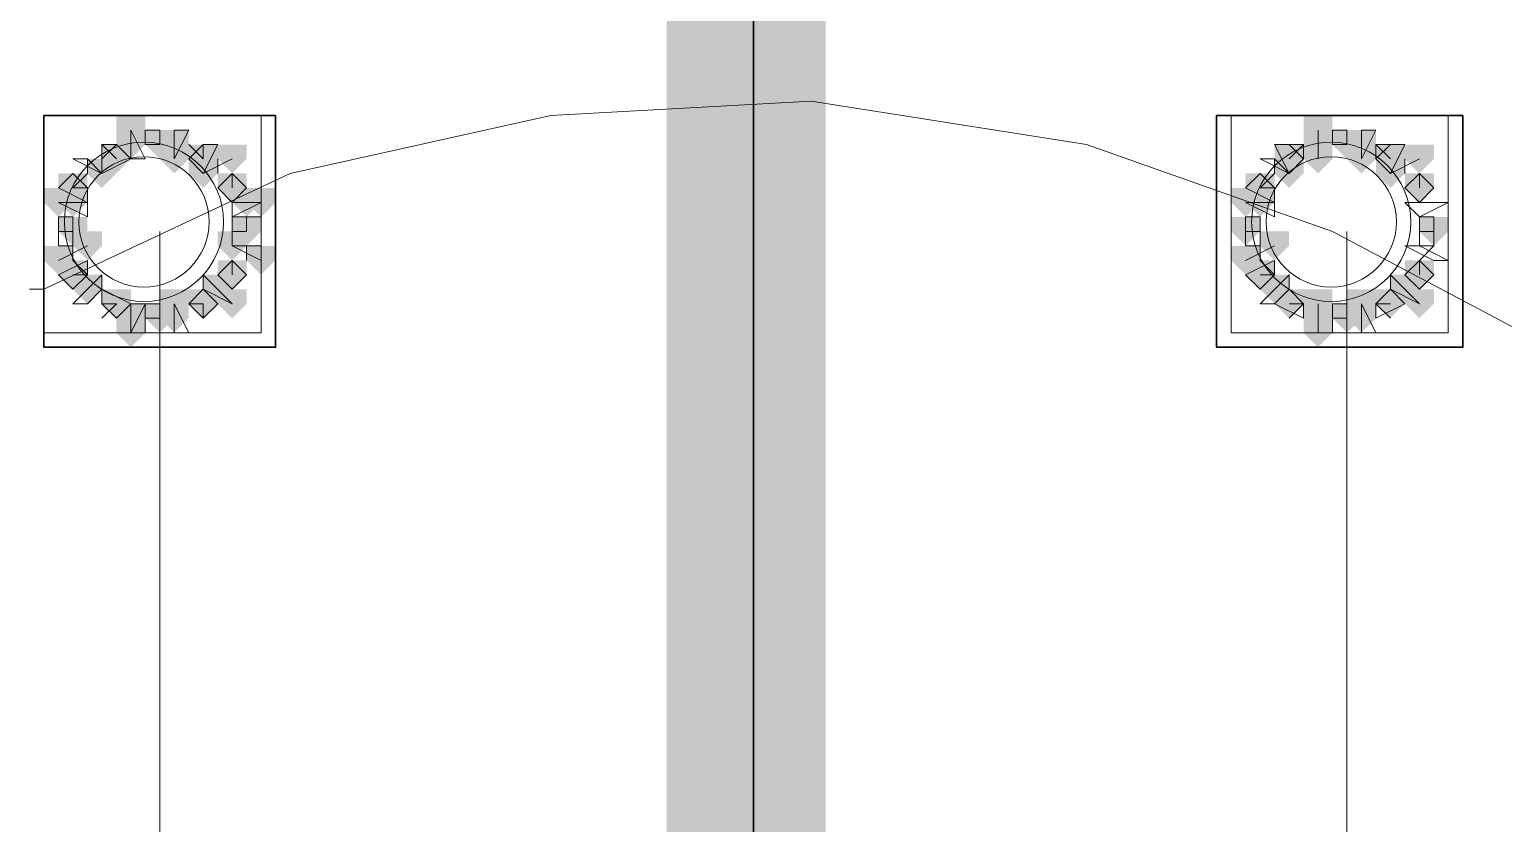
# Model space of a CAD drawing. Header units: millimetres. Extents: x 2315 to 4619, y 1334 to 1897.
# Drawn here: x 3735 to 3741.22, y 1544.63 to 1547.98 of the extents above; entities that cross this region are included whole.
import ezdxf

# ---------------------------------------------------------------- set-up
doc = ezdxf.new("R2010")
doc.units = ezdxf.units.MM
for name, color, linetype, true_color in [('PDF_10', 7, 'Continuous', 0x00b85c), ('PDF_AXIS', 7, 'Continuous', 0x00b85c), ('PDF_柱构件', 7, 'Continuous', 0x00b85c), ('PDF_转运站初步方案', 7, 'Continuous', 0x00b85c)]:
    doc.layers.add(name, color=color, linetype=linetype, true_color=true_color)
doc.layers.add('PDF_中心线层', color=1, linetype='Continuous')
doc.layers.add('PDF_粗实线层', color=7, linetype='Continuous')

msp = doc.modelspace()

# ---------------------------------------------------------------- hatches: boundary and pattern name
at = {"layer": 'PDF_10', "transparency": 33554559}
for points in [[(3735.5478, 1547.5601), (3735.4867, 1547.5601), (3735.4867, 1547.499), (3735.5478, 1547.4379), (3735.6089, 1547.499), (3735.6089, 1547.5601)], [(3735.5478, 1547.5601), (3735.4867, 1547.5601), (3735.4867, 1547.499), (3735.5478, 1547.4379), (3735.6089, 1547.499), (3735.6089, 1547.5601)], [(3740.5565, 1547.5601), (3740.4954, 1547.5601), (3740.4954, 1547.499), (3740.5565, 1547.4379), (3740.6175, 1547.499), (3740.6175, 1547.5601)], [(3740.5565, 1547.5601), (3740.4954, 1547.5601), (3740.4954, 1547.499), (3740.5565, 1547.4379), (3740.6175, 1547.499), (3740.6175, 1547.5601)], [(3735.3646, 1547.499), (3735.3035, 1547.499), (3735.3035, 1547.4379), (3735.3646, 1547.3768), (3735.4257, 1547.4379), (3735.4257, 1547.499)], [(3735.3646, 1547.499), (3735.3035, 1547.499), (3735.3035, 1547.4379), (3735.3646, 1547.3768), (3735.4257, 1547.4379), (3735.4257, 1547.499)], [(3735.7311, 1547.499), (3735.67, 1547.499), (3735.67, 1547.4379), (3735.7311, 1547.3768), (3735.7921, 1547.4379), (3735.7921, 1547.499)], [(3735.7311, 1547.499), (3735.67, 1547.499), (3735.67, 1547.4379), (3735.7311, 1547.3768), (3735.7921, 1547.4379), (3735.7921, 1547.499)], [(3740.3121, 1547.499), (3740.2511, 1547.499), (3740.2511, 1547.4379), (3740.3121, 1547.3768), (3740.3732, 1547.4379), (3740.3732, 1547.499)], [(3740.3121, 1547.499), (3740.2511, 1547.499), (3740.2511, 1547.4379), (3740.3121, 1547.3768), (3740.3732, 1547.4379), (3740.3732, 1547.499)], [(3740.7397, 1547.499), (3740.6786, 1547.499), (3740.6786, 1547.4379), (3740.7397, 1547.3768), (3740.8008, 1547.4379), (3740.8008, 1547.499)], [(3740.7397, 1547.499), (3740.6786, 1547.499), (3740.6786, 1547.4379), (3740.7397, 1547.3768), (3740.8008, 1547.4379), (3740.8008, 1547.499)], [(3735.1813, 1547.3768), (3735.1202, 1547.3768), (3735.1202, 1547.3157), (3735.1813, 1547.2547), (3735.2424, 1547.3157), (3735.2424, 1547.3768)], [(3735.1813, 1547.3768), (3735.1202, 1547.3768), (3735.1202, 1547.3157), (3735.1813, 1547.2547), (3735.2424, 1547.3157), (3735.2424, 1547.3768)], [(3735.8532, 1547.3768), (3735.7921, 1547.3768), (3735.7921, 1547.3157), (3735.8532, 1547.2547), (3735.9143, 1547.3157), (3735.9143, 1547.3768)], [(3735.8532, 1547.3768), (3735.7921, 1547.3768), (3735.7921, 1547.3157), (3735.8532, 1547.2547), (3735.9143, 1547.3157), (3735.9143, 1547.3768)], [(3735.8532, 1547.3768), (3735.7921, 1547.3768), (3735.7921, 1547.3157), (3735.8532, 1547.2547), (3735.9143, 1547.3157), (3735.9143, 1547.3768)], [(3740.19, 1547.3768), (3740.1289, 1547.3768), (3740.1289, 1547.3157), (3740.19, 1547.2547), (3740.2511, 1547.3157), (3740.2511, 1547.3768)], [(3740.19, 1547.3768), (3740.1289, 1547.3768), (3740.1289, 1547.3157), (3740.19, 1547.2547), (3740.2511, 1547.3157), (3740.2511, 1547.3768)], [(3740.8619, 1547.3768), (3740.8008, 1547.3768), (3740.8008, 1547.3157), (3740.8619, 1547.2547), (3740.923, 1547.3157), (3740.923, 1547.3768)], [(3740.8619, 1547.3768), (3740.8008, 1547.3768), (3740.8008, 1547.3157), (3740.8619, 1547.2547), (3740.923, 1547.3157), (3740.923, 1547.3768)], [(3740.8619, 1547.3768), (3740.8008, 1547.3768), (3740.8008, 1547.3157), (3740.8619, 1547.2547), (3740.923, 1547.3157), (3740.923, 1547.3768)], [(3735.1813, 1547.1936), (3735.1202, 1547.1936), (3735.1202, 1547.1325), (3735.1813, 1547.0714), (3735.2424, 1547.1325), (3735.2424, 1547.1936)], [(3735.1813, 1547.1936), (3735.1202, 1547.1936), (3735.1202, 1547.1325), (3735.1813, 1547.0714), (3735.2424, 1547.1325), (3735.2424, 1547.1936)], [(3735.9143, 1547.1936), (3735.8532, 1547.1936), (3735.8532, 1547.1325), (3735.9143, 1547.0714), (3735.9754, 1547.1325), (3735.9754, 1547.1936)], [(3735.9143, 1547.1936), (3735.8532, 1547.1936), (3735.8532, 1547.1325), (3735.9143, 1547.0714), (3735.9754, 1547.1325), (3735.9754, 1547.1936)], [(3740.1289, 1547.1936), (3740.0678, 1547.1936), (3740.0678, 1547.1325), (3740.1289, 1547.0714), (3740.19, 1547.1325), (3740.19, 1547.1936)], [(3740.1289, 1547.1936), (3740.0678, 1547.1936), (3740.0678, 1547.1325), (3740.1289, 1547.0714), (3740.19, 1547.1325), (3740.19, 1547.1936)], [(3740.923, 1547.1936), (3740.8619, 1547.1936), (3740.8619, 1547.1325), (3740.923, 1547.0714), (3740.984, 1547.1325), (3740.984, 1547.1936)], [(3740.923, 1547.1936), (3740.8619, 1547.1936), (3740.8619, 1547.1325), (3740.923, 1547.0714), (3740.984, 1547.1325), (3740.984, 1547.1936)], [(3735.1813, 1547.0103), (3735.1202, 1547.0103), (3735.1202, 1546.9493), (3735.1813, 1546.8882), (3735.2424, 1546.9493), (3735.2424, 1547.0103)], [(3735.1813, 1547.0103), (3735.1202, 1547.0103), (3735.1202, 1546.9493), (3735.1813, 1546.8882), (3735.2424, 1546.9493), (3735.2424, 1547.0103)], [(3735.8532, 1547.0103), (3735.7921, 1547.0103), (3735.7921, 1546.9493), (3735.8532, 1546.8882), (3735.9143, 1546.9493), (3735.9143, 1547.0103)], [(3735.8532, 1547.0103), (3735.7921, 1547.0103), (3735.7921, 1546.9493), (3735.8532, 1546.8882), (3735.9143, 1546.9493), (3735.9143, 1547.0103)], [(3735.8532, 1547.0103), (3735.7921, 1547.0103), (3735.7921, 1546.9493), (3735.8532, 1546.8882), (3735.9143, 1546.9493), (3735.9143, 1547.0103)], [(3740.19, 1547.0103), (3740.1289, 1547.0103), (3740.1289, 1546.9493), (3740.19, 1546.8882), (3740.2511, 1546.9493), (3740.2511, 1547.0103)], [(3740.19, 1547.0103), (3740.1289, 1547.0103), (3740.1289, 1546.9493), (3740.19, 1546.8882), (3740.2511, 1546.9493), (3740.2511, 1547.0103)], [(3740.8619, 1547.0103), (3740.8008, 1547.0103), (3740.8008, 1546.9493), (3740.8619, 1546.8882), (3740.923, 1546.9493), (3740.923, 1547.0103)], [(3740.8619, 1547.0103), (3740.8008, 1547.0103), (3740.8008, 1546.9493), (3740.8619, 1546.8882), (3740.923, 1546.9493), (3740.923, 1547.0103)], [(3740.8619, 1547.0103), (3740.8008, 1547.0103), (3740.8008, 1546.9493), (3740.8619, 1546.8882), (3740.923, 1546.9493), (3740.923, 1547.0103)], [(3735.3646, 1546.8882), (3735.3035, 1546.8882), (3735.3035, 1546.8271), (3735.3646, 1546.766), (3735.4257, 1546.8271), (3735.4257, 1546.8882)], [(3735.3646, 1546.8882), (3735.3035, 1546.8882), (3735.3035, 1546.8271), (3735.3646, 1546.766), (3735.4257, 1546.8271), (3735.4257, 1546.8882)], [(3735.7311, 1546.8882), (3735.67, 1546.8882), (3735.67, 1546.8271), (3735.7311, 1546.766), (3735.7921, 1546.8271), (3735.7921, 1546.8882)], [(3735.7311, 1546.8882), (3735.67, 1546.8882), (3735.67, 1546.8271), (3735.7311, 1546.766), (3735.7921, 1546.8271), (3735.7921, 1546.8882)], [(3740.3121, 1546.8882), (3740.2511, 1546.8882), (3740.2511, 1546.8271), (3740.3121, 1546.766), (3740.3732, 1546.8271), (3740.3732, 1546.8882)], [(3740.3121, 1546.8882), (3740.2511, 1546.8882), (3740.2511, 1546.8271), (3740.3121, 1546.766), (3740.3732, 1546.8271), (3740.3732, 1546.8882)], [(3740.7397, 1546.8882), (3740.6786, 1546.8882), (3740.6786, 1546.8271), (3740.7397, 1546.766), (3740.8008, 1546.8271), (3740.8008, 1546.8882)], [(3740.7397, 1546.8882), (3740.6786, 1546.8882), (3740.6786, 1546.8271), (3740.7397, 1546.766), (3740.8008, 1546.8271), (3740.8008, 1546.8882)], [(3735.5478, 1546.8271), (3735.4867, 1546.8271), (3735.4867, 1546.766), (3735.5478, 1546.7049), (3735.6089, 1546.766), (3735.6089, 1546.8271)], [(3735.5478, 1546.8271), (3735.4867, 1546.8271), (3735.4867, 1546.766), (3735.5478, 1546.7049), (3735.6089, 1546.766), (3735.6089, 1546.8271)], [(3735.5478, 1546.8271), (3735.4867, 1546.8271), (3735.4867, 1546.766), (3735.5478, 1546.7049), (3735.6089, 1546.766), (3735.6089, 1546.8271)], [(3740.5565, 1546.8271), (3740.4954, 1546.8271), (3740.4954, 1546.766), (3740.5565, 1546.7049), (3740.6175, 1546.766), (3740.6175, 1546.8271)], [(3740.5565, 1546.8271), (3740.4954, 1546.8271), (3740.4954, 1546.766), (3740.5565, 1546.7049), (3740.6175, 1546.766), (3740.6175, 1546.8271)], [(3740.5565, 1546.8271), (3740.4954, 1546.8271), (3740.4954, 1546.766), (3740.5565, 1546.7049), (3740.6175, 1546.766), (3740.6175, 1546.8271)]]:
    msp.add_hatch(color=6, dxfattribs=at).paths.add_polyline_path(points)
at = {"layer": 'PDF_柱构件', "transparency": 33554559}
for points in [[(3735.4257, 1547.6211), (3735.3646, 1547.6211), (3735.3646, 1547.5601), (3735.4257, 1547.499), (3735.4867, 1547.5601), (3735.4867, 1547.6211)], [(3740.4343, 1547.6211), (3740.3732, 1547.6211), (3740.3732, 1547.5601), (3740.4343, 1547.499), (3740.4954, 1547.5601), (3740.4954, 1547.6211)], [(3735.4257, 1547.5601), (3735.3646, 1547.5601), (3735.3646, 1547.499), (3735.4257, 1547.4379), (3735.4867, 1547.499), (3735.4867, 1547.5601)], [(3735.6089, 1547.5601), (3735.5478, 1547.5601), (3735.5478, 1547.499), (3735.6089, 1547.4379), (3735.67, 1547.499), (3735.67, 1547.5601)], [(3740.4343, 1547.5601), (3740.3732, 1547.5601), (3740.3732, 1547.499), (3740.4343, 1547.4379), (3740.4954, 1547.499), (3740.4954, 1547.5601)], [(3740.6175, 1547.5601), (3740.5565, 1547.5601), (3740.5565, 1547.499), (3740.6175, 1547.4379), (3740.6786, 1547.499), (3740.6786, 1547.5601)], [(3735.6089, 1547.499), (3735.5478, 1547.499), (3735.5478, 1547.4379), (3735.6089, 1547.3768), (3735.67, 1547.4379), (3735.67, 1547.499)], [(3735.8532, 1547.499), (3735.7921, 1547.499), (3735.7921, 1547.4379), (3735.8532, 1547.3768), (3735.9143, 1547.4379), (3735.9143, 1547.499)], [(3740.4343, 1547.499), (3740.3732, 1547.499), (3740.3732, 1547.4379), (3740.4343, 1547.3768), (3740.4954, 1547.4379), (3740.4954, 1547.499)], [(3740.6175, 1547.499), (3740.5565, 1547.499), (3740.5565, 1547.4379), (3740.6175, 1547.3768), (3740.6786, 1547.4379), (3740.6786, 1547.499)], [(3740.8619, 1547.499), (3740.8008, 1547.499), (3740.8008, 1547.4379), (3740.8619, 1547.3768), (3740.923, 1547.4379), (3740.923, 1547.499)], [(3735.3035, 1547.4379), (3735.2424, 1547.4379), (3735.2424, 1547.3768), (3735.3035, 1547.3157), (3735.3646, 1547.3768), (3735.3646, 1547.4379)], [(3735.7311, 1547.4379), (3735.67, 1547.4379), (3735.67, 1547.3768), (3735.7311, 1547.3157), (3735.7921, 1547.3768), (3735.7921, 1547.4379)], [(3740.3121, 1547.4379), (3740.2511, 1547.4379), (3740.2511, 1547.3768), (3740.3121, 1547.3157), (3740.3732, 1547.3768), (3740.3732, 1547.4379)], [(3740.7397, 1547.4379), (3740.6786, 1547.4379), (3740.6786, 1547.3768), (3740.7397, 1547.3157), (3740.8008, 1547.3768), (3740.8008, 1547.4379)], [(3735.1202, 1547.3157), (3735.0592, 1547.3157), (3735.0592, 1547.2547), (3735.1202, 1547.1936), (3735.1813, 1547.2547), (3735.1813, 1547.3157)], [(3735.1813, 1547.3157), (3735.1202, 1547.3157), (3735.1202, 1547.2547), (3735.1813, 1547.1936), (3735.2424, 1547.2547), (3735.2424, 1547.3157)], [(3735.9143, 1547.3157), (3735.8532, 1547.3157), (3735.8532, 1547.2547), (3735.9143, 1547.1936), (3735.9754, 1547.2547), (3735.9754, 1547.3157)], [(3735.9754, 1547.3157), (3735.9143, 1547.3157), (3735.9143, 1547.2547), (3735.9754, 1547.1936), (3736.0365, 1547.2547), (3736.0365, 1547.3157)], [(3740.1289, 1547.3157), (3740.0678, 1547.3157), (3740.0678, 1547.2547), (3740.1289, 1547.1936), (3740.19, 1547.2547), (3740.19, 1547.3157)], [(3740.19, 1547.3157), (3740.1289, 1547.3157), (3740.1289, 1547.2547), (3740.19, 1547.1936), (3740.2511, 1547.2547), (3740.2511, 1547.3157)], [(3735.2424, 1547.1325), (3735.1813, 1547.1325), (3735.1813, 1547.0714), (3735.2424, 1547.0103), (3735.3035, 1547.0714), (3735.3035, 1547.1325)], [(3735.8532, 1547.1325), (3735.7921, 1547.1325), (3735.7921, 1547.0714), (3735.8532, 1547.0103), (3735.9143, 1547.0714), (3735.9143, 1547.1325)], [(3740.2511, 1547.1325), (3740.19, 1547.1325), (3740.19, 1547.0714), (3740.2511, 1547.0103), (3740.3121, 1547.0714), (3740.3121, 1547.1325)], [(3735.1202, 1547.0714), (3735.0592, 1547.0714), (3735.0592, 1547.0103), (3735.1202, 1546.9493), (3735.1813, 1547.0103), (3735.1813, 1547.0714)], [(3735.9754, 1547.0714), (3735.9143, 1547.0714), (3735.9143, 1547.0103), (3735.9754, 1546.9493), (3736.0365, 1547.0103), (3736.0365, 1547.0714)], [(3740.1289, 1547.0714), (3740.0678, 1547.0714), (3740.0678, 1547.0103), (3740.1289, 1546.9493), (3740.19, 1547.0103), (3740.19, 1547.0714)], [(3735.2424, 1546.9493), (3735.1813, 1546.9493), (3735.1813, 1546.8882), (3735.2424, 1546.8271), (3735.3035, 1546.8882), (3735.3035, 1546.9493)], [(3735.7921, 1546.9493), (3735.7311, 1546.9493), (3735.7311, 1546.8882), (3735.7921, 1546.8271), (3735.8532, 1546.8882), (3735.8532, 1546.9493)], [(3740.2511, 1546.9493), (3740.19, 1546.9493), (3740.19, 1546.8882), (3740.2511, 1546.8271), (3740.3121, 1546.8882), (3740.3121, 1546.9493)], [(3740.8008, 1546.9493), (3740.7397, 1546.9493), (3740.7397, 1546.8882), (3740.8008, 1546.8271), (3740.8619, 1546.8882), (3740.8619, 1546.9493)], [(3735.6089, 1546.8882), (3735.5478, 1546.8882), (3735.5478, 1546.8271), (3735.6089, 1546.766), (3735.67, 1546.8271), (3735.67, 1546.8882)], [(3735.8532, 1546.8882), (3735.7921, 1546.8882), (3735.7921, 1546.8271), (3735.8532, 1546.766), (3735.9143, 1546.8271), (3735.9143, 1546.8882)], [(3740.4343, 1546.8882), (3740.3732, 1546.8882), (3740.3732, 1546.8271), (3740.4343, 1546.766), (3740.4954, 1546.8271), (3740.4954, 1546.8882)], [(3740.6175, 1546.8882), (3740.5565, 1546.8882), (3740.5565, 1546.8271), (3740.6175, 1546.766), (3740.6786, 1546.8271), (3740.6786, 1546.8882)], [(3740.8619, 1546.8882), (3740.8008, 1546.8882), (3740.8008, 1546.8271), (3740.8619, 1546.766), (3740.923, 1546.8271), (3740.923, 1546.8882)], [(3735.4257, 1546.8271), (3735.3646, 1546.8271), (3735.3646, 1546.766), (3735.4257, 1546.7049), (3735.4867, 1546.766), (3735.4867, 1546.8271)], [(3735.6089, 1546.8271), (3735.5478, 1546.8271), (3735.5478, 1546.766), (3735.6089, 1546.7049), (3735.67, 1546.766), (3735.67, 1546.8271)], [(3740.4343, 1546.8271), (3740.3732, 1546.8271), (3740.3732, 1546.766), (3740.4343, 1546.7049), (3740.4954, 1546.766), (3740.4954, 1546.8271)], [(3740.6175, 1546.8271), (3740.5565, 1546.8271), (3740.5565, 1546.766), (3740.6175, 1546.7049), (3740.6786, 1546.766), (3740.6786, 1546.8271)], [(3735.4257, 1546.766), (3735.3646, 1546.766), (3735.3646, 1546.7049), (3735.4257, 1546.6439), (3735.4867, 1546.7049), (3735.4867, 1546.766)], [(3740.4343, 1546.766), (3740.3732, 1546.766), (3740.3732, 1546.7049), (3740.4343, 1546.6439), (3740.4954, 1546.7049), (3740.4954, 1546.766)]]:
    msp.add_hatch(color=6, dxfattribs=at).paths.add_polyline_path(points)
at = {"layer": 'PDF_粗实线层', "transparency": 33554559}
msp.add_hatch(color=256, dxfattribs=at).paths.add_polyline_path([(3738.3575, 1554.7066), (3737.6857, 1554.7066), (3737.6857, 1541.6963), (3738.3575, 1541.6963)])
at = {"layer": 'PDF_转运站初步方案', "transparency": 33554559}
for points in [[(3735.5478, 1547.5601), (3735.4867, 1547.5601), (3735.4867, 1547.499), (3735.5478, 1547.4379), (3735.6089, 1547.499), (3735.6089, 1547.5601)], [(3735.5478, 1547.5601), (3735.4867, 1547.5601), (3735.4867, 1547.499), (3735.5478, 1547.4379), (3735.6089, 1547.499), (3735.6089, 1547.5601)], [(3740.5565, 1547.5601), (3740.4954, 1547.5601), (3740.4954, 1547.499), (3740.5565, 1547.4379), (3740.6175, 1547.499), (3740.6175, 1547.5601)], [(3740.5565, 1547.5601), (3740.4954, 1547.5601), (3740.4954, 1547.499), (3740.5565, 1547.4379), (3740.6175, 1547.499), (3740.6175, 1547.5601)], [(3735.3646, 1547.499), (3735.3035, 1547.499), (3735.3035, 1547.4379), (3735.3646, 1547.3768), (3735.4257, 1547.4379), (3735.4257, 1547.499)], [(3735.3646, 1547.499), (3735.3035, 1547.499), (3735.3035, 1547.4379), (3735.3646, 1547.3768), (3735.4257, 1547.4379), (3735.4257, 1547.499)], [(3735.7311, 1547.499), (3735.67, 1547.499), (3735.67, 1547.4379), (3735.7311, 1547.3768), (3735.7921, 1547.4379), (3735.7921, 1547.499)], [(3735.7311, 1547.499), (3735.67, 1547.499), (3735.67, 1547.4379), (3735.7311, 1547.3768), (3735.7921, 1547.4379), (3735.7921, 1547.499)], [(3740.3121, 1547.499), (3740.2511, 1547.499), (3740.2511, 1547.4379), (3740.3121, 1547.3768), (3740.3732, 1547.4379), (3740.3732, 1547.499)], [(3740.3121, 1547.499), (3740.2511, 1547.499), (3740.2511, 1547.4379), (3740.3121, 1547.3768), (3740.3732, 1547.4379), (3740.3732, 1547.499)], [(3740.7397, 1547.499), (3740.6786, 1547.499), (3740.6786, 1547.4379), (3740.7397, 1547.3768), (3740.8008, 1547.4379), (3740.8008, 1547.499)], [(3740.7397, 1547.499), (3740.6786, 1547.499), (3740.6786, 1547.4379), (3740.7397, 1547.3768), (3740.8008, 1547.4379), (3740.8008, 1547.499)], [(3735.1813, 1547.3768), (3735.1202, 1547.3768), (3735.1202, 1547.3157), (3735.1813, 1547.2547), (3735.2424, 1547.3157), (3735.2424, 1547.3768)], [(3735.1813, 1547.3768), (3735.1202, 1547.3768), (3735.1202, 1547.3157), (3735.1813, 1547.2547), (3735.2424, 1547.3157), (3735.2424, 1547.3768)], [(3735.8532, 1547.3768), (3735.7921, 1547.3768), (3735.7921, 1547.3157), (3735.8532, 1547.2547), (3735.9143, 1547.3157), (3735.9143, 1547.3768)], [(3735.8532, 1547.3768), (3735.7921, 1547.3768), (3735.7921, 1547.3157), (3735.8532, 1547.2547), (3735.9143, 1547.3157), (3735.9143, 1547.3768)], [(3740.19, 1547.3768), (3740.1289, 1547.3768), (3740.1289, 1547.3157), (3740.19, 1547.2547), (3740.2511, 1547.3157), (3740.2511, 1547.3768)], [(3740.19, 1547.3768), (3740.1289, 1547.3768), (3740.1289, 1547.3157), (3740.19, 1547.2547), (3740.2511, 1547.3157), (3740.2511, 1547.3768)], [(3740.8619, 1547.3768), (3740.8008, 1547.3768), (3740.8008, 1547.3157), (3740.8619, 1547.2547), (3740.923, 1547.3157), (3740.923, 1547.3768)], [(3740.8619, 1547.3768), (3740.8008, 1547.3768), (3740.8008, 1547.3157), (3740.8619, 1547.2547), (3740.923, 1547.3157), (3740.923, 1547.3768)], [(3735.1813, 1547.1936), (3735.1202, 1547.1936), (3735.1202, 1547.1325), (3735.1813, 1547.0714), (3735.2424, 1547.1325), (3735.2424, 1547.1936)], [(3735.1813, 1547.1936), (3735.1202, 1547.1936), (3735.1202, 1547.1325), (3735.1813, 1547.0714), (3735.2424, 1547.1325), (3735.2424, 1547.1936)], [(3735.9143, 1547.1936), (3735.8532, 1547.1936), (3735.8532, 1547.1325), (3735.9143, 1547.0714), (3735.9754, 1547.1325), (3735.9754, 1547.1936)], [(3735.9143, 1547.1936), (3735.8532, 1547.1936), (3735.8532, 1547.1325), (3735.9143, 1547.0714), (3735.9754, 1547.1325), (3735.9754, 1547.1936)], [(3740.1289, 1547.1936), (3740.0678, 1547.1936), (3740.0678, 1547.1325), (3740.1289, 1547.0714), (3740.19, 1547.1325), (3740.19, 1547.1936)], [(3740.1289, 1547.1936), (3740.0678, 1547.1936), (3740.0678, 1547.1325), (3740.1289, 1547.0714), (3740.19, 1547.1325), (3740.19, 1547.1936)], [(3740.923, 1547.1936), (3740.8619, 1547.1936), (3740.8619, 1547.1325), (3740.923, 1547.0714), (3740.984, 1547.1325), (3740.984, 1547.1936)], [(3740.923, 1547.1936), (3740.8619, 1547.1936), (3740.8619, 1547.1325), (3740.923, 1547.0714), (3740.984, 1547.1325), (3740.984, 1547.1936)], [(3735.1813, 1547.0103), (3735.1202, 1547.0103), (3735.1202, 1546.9493), (3735.1813, 1546.8882), (3735.2424, 1546.9493), (3735.2424, 1547.0103)], [(3735.1813, 1547.0103), (3735.1202, 1547.0103), (3735.1202, 1546.9493), (3735.1813, 1546.8882), (3735.2424, 1546.9493), (3735.2424, 1547.0103)], [(3735.8532, 1547.0103), (3735.7921, 1547.0103), (3735.7921, 1546.9493), (3735.8532, 1546.8882), (3735.9143, 1546.9493), (3735.9143, 1547.0103)], [(3735.8532, 1547.0103), (3735.7921, 1547.0103), (3735.7921, 1546.9493), (3735.8532, 1546.8882), (3735.9143, 1546.9493), (3735.9143, 1547.0103)], [(3740.19, 1547.0103), (3740.1289, 1547.0103), (3740.1289, 1546.9493), (3740.19, 1546.8882), (3740.2511, 1546.9493), (3740.2511, 1547.0103)], [(3740.19, 1547.0103), (3740.1289, 1547.0103), (3740.1289, 1546.9493), (3740.19, 1546.8882), (3740.2511, 1546.9493), (3740.2511, 1547.0103)], [(3740.8619, 1547.0103), (3740.8008, 1547.0103), (3740.8008, 1546.9493), (3740.8619, 1546.8882), (3740.923, 1546.9493), (3740.923, 1547.0103)], [(3740.8619, 1547.0103), (3740.8008, 1547.0103), (3740.8008, 1546.9493), (3740.8619, 1546.8882), (3740.923, 1546.9493), (3740.923, 1547.0103)], [(3735.3646, 1546.8882), (3735.3035, 1546.8882), (3735.3035, 1546.8271), (3735.3646, 1546.766), (3735.4257, 1546.8271), (3735.4257, 1546.8882)], [(3735.3646, 1546.8882), (3735.3035, 1546.8882), (3735.3035, 1546.8271), (3735.3646, 1546.766), (3735.4257, 1546.8271), (3735.4257, 1546.8882)], [(3735.7311, 1546.8882), (3735.67, 1546.8882), (3735.67, 1546.8271), (3735.7311, 1546.766), (3735.7921, 1546.8271), (3735.7921, 1546.8882)], [(3735.7311, 1546.8882), (3735.67, 1546.8882), (3735.67, 1546.8271), (3735.7311, 1546.766), (3735.7921, 1546.8271), (3735.7921, 1546.8882)], [(3740.3121, 1546.8882), (3740.2511, 1546.8882), (3740.2511, 1546.8271), (3740.3121, 1546.766), (3740.3732, 1546.8271), (3740.3732, 1546.8882)], [(3740.3121, 1546.8882), (3740.2511, 1546.8882), (3740.2511, 1546.8271), (3740.3121, 1546.766), (3740.3732, 1546.8271), (3740.3732, 1546.8882)], [(3740.7397, 1546.8882), (3740.6786, 1546.8882), (3740.6786, 1546.8271), (3740.7397, 1546.766), (3740.8008, 1546.8271), (3740.8008, 1546.8882)], [(3740.7397, 1546.8882), (3740.6786, 1546.8882), (3740.6786, 1546.8271), (3740.7397, 1546.766), (3740.8008, 1546.8271), (3740.8008, 1546.8882)], [(3735.5478, 1546.8271), (3735.4867, 1546.8271), (3735.4867, 1546.766), (3735.5478, 1546.7049), (3735.6089, 1546.766), (3735.6089, 1546.8271)], [(3735.5478, 1546.8271), (3735.4867, 1546.8271), (3735.4867, 1546.766), (3735.5478, 1546.7049), (3735.6089, 1546.766), (3735.6089, 1546.8271)], [(3740.5565, 1546.8271), (3740.4954, 1546.8271), (3740.4954, 1546.766), (3740.5565, 1546.7049), (3740.6175, 1546.766), (3740.6175, 1546.8271)], [(3740.5565, 1546.8271), (3740.4954, 1546.8271), (3740.4954, 1546.766), (3740.5565, 1546.7049), (3740.6175, 1546.766), (3740.6175, 1546.8271)]]:
    msp.add_hatch(color=6, dxfattribs=at).paths.add_polyline_path(points)

# ---------------------------------------------------------------- linework, layer by layer
at = {"layer": 'PDF_10', "color": 6, "lineweight": 18}
for points in [[(3735.5478, 1547.5601), (3735.5478, 1547.499), (3735.4867, 1547.499)], [(3740.4954, 1547.499), (3740.5565, 1547.499), (3740.5565, 1547.5601)], [(3735.3646, 1547.499), (3735.3035, 1547.4379)], [(3735.3646, 1547.4379), (3735.3035, 1547.499)], [(3735.7311, 1547.499), (3735.7311, 1547.4379), (3735.67, 1547.499)], [(3740.3121, 1547.4379), (3740.3732, 1547.499)], [(3740.3732, 1547.4379), (3740.3121, 1547.499)], [(3740.6786, 1547.499), (3740.7397, 1547.4379)], [(3740.6786, 1547.4379), (3740.7397, 1547.499)], [(3735.2424, 1547.3768), (3735.1813, 1547.3157), (3735.2424, 1547.3157)], [(3735.8532, 1547.3157), (3735.8532, 1547.3768)], [(3740.2511, 1547.3157), (3740.19, 1547.3157), (3740.2511, 1547.3768)], [(3740.8619, 1547.3768), (3740.8619, 1547.3157)], [(3735.1813, 1547.1936), (3735.1813, 1547.1325), (3735.1202, 1547.1325)], [(3735.8532, 1547.1325), (3735.9143, 1547.1325), (3735.9143, 1547.1936)], [(3740.19, 1547.1325), (3740.1289, 1547.1325), (3740.1289, 1547.1936)], [(3740.923, 1547.1936), (3740.923, 1547.1325), (3740.8619, 1547.1325)], [(3735.1813, 1547.0103), (3735.2424, 1546.9493), (3735.1813, 1546.9493)], [(3735.8532, 1546.9493), (3735.8532, 1547.0103)], [(3740.19, 1546.9493), (3740.2511, 1546.9493), (3740.19, 1547.0103)], [(3740.8619, 1547.0103), (3740.8619, 1546.9493)], [(3735.3035, 1546.8271), (3735.3646, 1546.8271), (3735.3035, 1546.766)], [(3735.67, 1546.8271), (3735.7311, 1546.8271), (3735.7311, 1546.766)], [(3740.3121, 1546.766), (3740.3732, 1546.8271), (3740.3121, 1546.8271)], [(3740.7397, 1546.8271), (3740.6786, 1546.8271), (3740.7397, 1546.766)], [(3735.4867, 1546.766), (3735.5478, 1546.766)], [(3740.5565, 1546.766), (3740.4954, 1546.766)]]:
    msp.add_lwpolyline(points, dxfattribs=at)
at = {"layer": 'PDF_AXIS', "color": 6, "lineweight": 18}
for points in [[(3735.9754, 1547.6211), (3735.9754, 1546.7049), (3735.0592, 1546.7049), (3735.0592, 1547.6211)], [(3740.0678, 1547.6211), (3740.0678, 1546.7049), (3740.984, 1546.7049), (3740.984, 1547.6211)]]:
    msp.add_lwpolyline(points, close=True, dxfattribs=at)
at = {"layer": 'PDF_中心线层', "color": 6, "lineweight": 18}
for points in [[(3744.0381, 1541.6963), (3743.9159, 1542.7957), (3743.6105, 1543.8952), (3743.0608, 1544.9336), (3742.3889, 1545.8498), (3741.5338, 1546.5828), (3740.4954, 1547.1325), (3739.457, 1547.499), (3738.2965, 1547.6822), (3737.197, 1547.6211), (3736.0975, 1547.3768), (3735.0592, 1546.8882), (3734.9981, 1546.8882)], [(3735.5478, 1547.1325), (3735.5478, 1536.2601)], [(3740.5565, 1547.1325), (3740.5565, 1536.2601)]]:
    msp.add_lwpolyline(points, dxfattribs=at)
msp.add_lwpolyline([(3738.0521, 1535.7103), (3738.0521, 1547.6822)], close=True, dxfattribs=at)
at = {"layer": 'PDF_柱构件', "color": 6, "lineweight": 18}
for points in [[(3735.4257, 1547.5601), (3735.4867, 1547.4379), (3735.4257, 1547.4379)], [(3735.5478, 1547.499), (3735.4867, 1547.499), (3735.4867, 1547.5601), (3735.5478, 1547.5601)], [(3735.67, 1547.5601), (3735.6089, 1547.4379), (3735.6089, 1547.5601)], [(3740.4343, 1547.5601), (3740.4343, 1547.4379)], [(3740.4954, 1547.499), (3740.5565, 1547.499), (3740.5565, 1547.5601), (3740.4954, 1547.5601)], [(3740.6175, 1547.5601), (3740.6175, 1547.4379), (3740.6786, 1547.5601)], [(3735.4257, 1547.4379), (3735.3035, 1547.3768), (3735.3035, 1547.499), (3735.3646, 1547.499)], [(3735.7311, 1547.3768), (3735.67, 1547.4379), (3735.7311, 1547.499), (3735.7921, 1547.499)], [(3740.3121, 1547.3768), (3740.3732, 1547.4379), (3740.3732, 1547.499), (3740.2511, 1547.499)], [(3740.6786, 1547.4379), (3740.7397, 1547.3768), (3740.8008, 1547.499), (3740.6786, 1547.499)], [(3735.8532, 1547.4379), (3735.7311, 1547.3768)], [(3740.19, 1547.4379), (3740.3121, 1547.3768), (3740.2511, 1547.4379)], [(3740.8619, 1547.4379), (3740.7397, 1547.3768)], [(3735.2424, 1547.3157), (3735.2424, 1547.2547), (3735.1202, 1547.3157), (3735.1813, 1547.3768)], [(3735.8532, 1547.2547), (3735.7921, 1547.3157), (3735.8532, 1547.3768), (3735.9143, 1547.3157)], [(3740.2511, 1547.2547), (3740.2511, 1547.3157), (3740.19, 1547.3768), (3740.1289, 1547.3157)], [(3740.8008, 1547.3157), (3740.8619, 1547.2547), (3740.923, 1547.3157), (3740.8619, 1547.3768)], [(3735.1202, 1547.2547), (3735.2424, 1547.2547), (3735.2424, 1547.1936)], [(3735.1813, 1547.1936), (3735.1813, 1547.0714), (3735.1202, 1547.0714), (3735.1202, 1547.1936)], [(3735.9754, 1547.2547), (3735.8532, 1547.1936), (3735.8532, 1547.2547)], [(3735.8532, 1547.0714), (3735.8532, 1547.1936), (3735.9754, 1547.1936), (3735.9754, 1547.0714)], [(3740.1289, 1547.2547), (3740.2511, 1547.1936), (3740.2511, 1547.2547)], [(3740.19, 1547.0714), (3740.19, 1547.1936), (3740.1289, 1547.1936), (3740.1289, 1547.0714)], [(3740.8619, 1547.1936), (3740.8619, 1547.0714), (3740.923, 1547.0714), (3740.923, 1547.1936)], [(3735.1202, 1547.0103), (3735.2424, 1547.0714)], [(3735.9754, 1547.0103), (3735.8532, 1547.0714)], [(3740.1289, 1547.0103), (3740.2511, 1547.0714)], [(3740.984, 1547.0103), (3740.8619, 1547.0714), (3740.8008, 1547.0714), (3740.923, 1547.0103)], [(3735.2424, 1547.0103), (3735.2424, 1546.9493), (3735.1813, 1546.8882), (3735.1202, 1546.9493)], [(3735.7921, 1546.9493), (3735.8532, 1547.0103), (3735.9143, 1546.9493), (3735.8532, 1546.8882)], [(3740.2511, 1546.9493), (3740.2511, 1547.0103), (3740.1289, 1546.9493), (3740.19, 1546.8882)], [(3740.8619, 1547.0103), (3740.8008, 1546.9493), (3740.8619, 1546.8882), (3740.923, 1546.9493)], [(3735.1813, 1546.8271), (3735.3035, 1546.9493), (3735.3035, 1546.8882), (3735.2424, 1546.8271)], [(3735.8532, 1546.8271), (3735.7311, 1546.8882), (3735.7311, 1546.9493)], [(3740.2511, 1546.8271), (3740.3121, 1546.8882), (3740.3121, 1546.9493), (3740.19, 1546.8271)], [(3740.8619, 1546.8271), (3740.7397, 1546.9493), (3740.7397, 1546.8882)], [(3735.3035, 1546.8882), (3735.4257, 1546.8271), (3735.3646, 1546.766), (3735.3035, 1546.8271)], [(3735.67, 1546.8271), (3735.7311, 1546.8882), (3735.7921, 1546.8271), (3735.7311, 1546.766)], [(3740.3732, 1546.8271), (3740.3121, 1546.8882), (3740.2511, 1546.8271), (3740.3732, 1546.766)], [(3740.7397, 1546.8882), (3740.6786, 1546.8271), (3740.6786, 1546.766), (3740.8008, 1546.8271)], [(3735.4257, 1546.7049), (3735.4257, 1546.8271), (3735.4867, 1546.8271)], [(3735.4867, 1546.8271), (3735.5478, 1546.8271), (3735.5478, 1546.7049), (3735.4867, 1546.7049)], [(3735.6089, 1546.7049), (3735.6089, 1546.8271), (3735.67, 1546.7049)], [(3740.4343, 1546.7049), (3740.4343, 1546.8271)], [(3740.5565, 1546.8271), (3740.4954, 1546.8271), (3740.4954, 1546.7049), (3740.5565, 1546.7049)], [(3740.6786, 1546.7049), (3740.6175, 1546.8271), (3740.6175, 1546.7049)]]:
    msp.add_lwpolyline(points, close=True, dxfattribs=at)
for points in [[(3735.2424, 1547.4379), (3735.3035, 1547.3768), (3735.1813, 1547.4379), (3735.2424, 1547.4379), (3735.2424, 1547.3768)], [(3735.7921, 1547.3768), (3735.7921, 1547.4379)], [(3740.2511, 1547.3768), (3740.2511, 1547.4379)], [(3740.8008, 1547.4379), (3740.8008, 1547.3768)], [(3740.923, 1547.2547), (3740.8008, 1547.2547), (3740.8619, 1547.1936), (3740.984, 1547.2547), (3740.923, 1547.2547), (3740.8619, 1547.2547)], [(3735.1813, 1547.0714), (3735.1813, 1547.0103)], [(3735.9143, 1547.0103), (3735.9143, 1547.0714)], [(3740.19, 1547.0103), (3740.19, 1547.0714)], [(3740.923, 1547.0714), (3740.8619, 1547.0103)]]:
    msp.add_lwpolyline(points, dxfattribs=at)
at = {"layer": 'PDF_粗实线层', "lineweight": 35}
msp.add_lwpolyline([(3738.0521, 1541.6963), (3738.0521, 1554.7066)], dxfattribs=at)
at = {"layer": 'PDF_粗实线层', "color": 6, "lineweight": 35}
for points in [[(3736.0365, 1547.6211), (3736.0365, 1546.6439), (3735.0592, 1546.6439), (3735.0592, 1547.6211)], [(3740.0067, 1547.6211), (3740.0067, 1546.6439), (3741.0451, 1546.6439), (3741.0451, 1547.6211)]]:
    msp.add_lwpolyline(points, close=True, dxfattribs=at)
at = {"layer": 'PDF_转运站初步方案', "color": 6, "lineweight": 18}
for centre, radius in [((3735.4811, 1547.1726), 0.3359), ((3740.49, 1547.1726), 0.3359), ((3735.4811, 1547.1726), 0.2749), ((3740.49, 1547.1726), 0.2749)]:
    msp.add_circle(centre, radius, dxfattribs=at)

doc.saveas('drawing.dxf')
